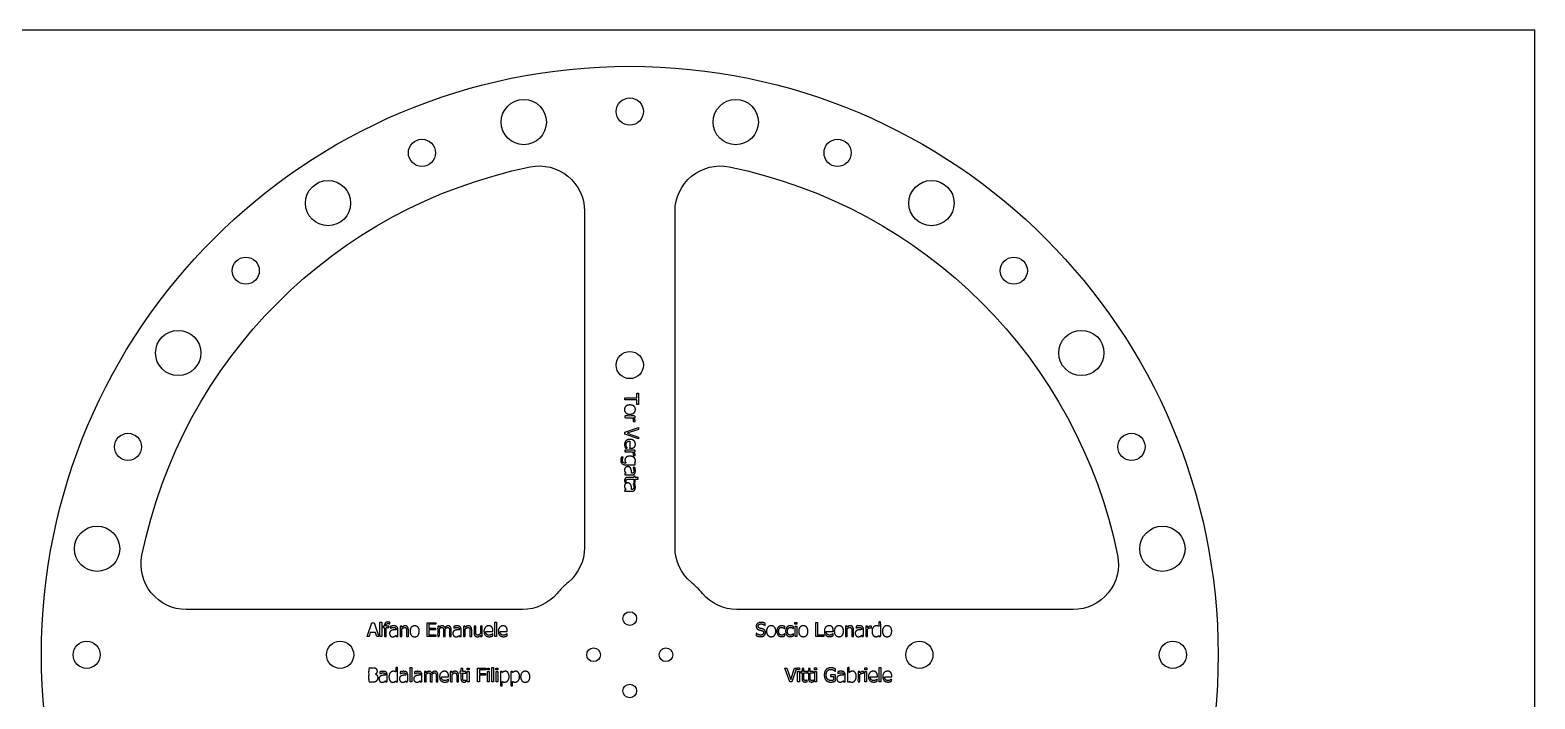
# Model space of a CAD drawing. Header units: millimetres. Extents: x 0 to 600, y 0 to 400.
# Drawn here: x 267.5 to 600, y 252.2 to 400 of the extents above; entities that cross this region are included whole.
import ezdxf

# ---------------------------------------------------------------- set-up
doc = ezdxf.new("R2010")
doc.units = ezdxf.units.MM
for name, color, linetype in [('1', 1, 'Continuous'), ('2', 3, 'Continuous'), ('3', 5, 'Continuous')]:
    doc.layers.add(name, color=color, linetype=linetype)

msp = doc.modelspace()

# ---------------------------------------------------------------- linework, layer by layer
msp.add_lwpolyline([(0, 0), (600, 0), (600, 400), (0, 400)], close=True)
for centre, radius in [((376.59, 379.69), 5), ((400, 382), 3), ((423.41, 379.69), 5), ((354.08, 372.87), 3), ((445.92, 372.87), 3), ((333.33, 361.78), 5), ((466.67, 361.78), 5), ((315.15, 346.85), 3), ((484.85, 346.85), 3), ((300.22, 328.67), 5), ((499.78, 328.67), 5), ((400, 326), 3), ((289.13, 307.92), 3), ((510.86, 307.92), 3), ((282.3, 285.41), 5), ((517.69, 285.41), 5), ((400, 270), 1.5), ((280, 262), 3), ((336, 262), 3), ((392, 262), 1.5), ((408, 262), 1.5), ((464, 262), 3), ((520, 262), 3), ((400, 254), 1.5)]:
    msp.add_circle(centre, radius)
at = {"layer": '1'}
for points in [[(398.9, 318.33), (398.9, 318.73), (401.59, 318.73), (401.59, 319.76), (401.95, 319.76), (401.95, 317.31), (401.59, 317.31), (401.59, 318.33)], [(401.95, 310.1), (401.95, 309.69), (398.9, 310.74), (398.9, 311.18), (401.95, 312.23), (401.95, 311.79), (399.42, 310.95)], [(342.39, 266.04), (341.98, 266.04), (343.01, 269.09), (343.51, 269.09), (344.53, 266.04), (344.11, 266.04), (343.83, 266.89), (342.67, 266.89)], [(345.19, 269.22), (345.19, 266.04), (344.8, 266.04), (344.8, 269.22)], [(357.14, 266.04), (355.24, 266.04), (355.24, 269.09), (357.14, 269.09), (357.14, 268.73), (355.64, 268.73), (355.64, 267.89), (357.04, 267.89), (357.04, 267.53), (355.64, 267.53), (355.64, 266.4), (357.14, 266.4)], [(370.55, 269.22), (370.55, 266.04), (370.16, 266.04), (370.16, 269.22)], [(436.95, 269.13), (436.95, 268.73), (436.51, 268.73), (436.51, 269.13)], [(436.92, 268.34), (436.92, 266.06), (436.54, 266.06), (436.54, 268.34)], [(442.87, 266.42), (442.87, 266.06), (441.1, 266.06), (441.1, 269.11), (441.51, 269.11), (441.51, 266.42)], [(351.86, 259.18), (351.86, 256), (351.47, 256), (351.47, 259.18)], [(364.51, 259.07), (364.51, 258.67), (364.07, 258.67), (364.07, 259.07)], [(364.48, 258.29), (364.48, 256), (364.1, 256), (364.1, 258.29)], [(368.21, 259.05), (368.21, 258.69), (366.79, 258.69), (366.79, 257.83), (368.15, 257.83), (368.15, 257.47), (366.79, 257.47), (366.79, 256), (366.39, 256), (366.39, 259.05)], [(368.96, 259.07), (368.96, 258.67), (368.53, 258.67), (368.53, 259.07)], [(368.94, 258.29), (368.94, 256), (368.55, 256), (368.55, 258.29)], [(369.9, 259.18), (369.9, 256), (369.51, 256), (369.51, 259.18)], [(370.88, 259.07), (370.88, 258.67), (370.44, 258.67), (370.44, 259.07)], [(370.85, 258.29), (370.85, 256), (370.47, 256), (370.47, 258.29)], [(436.42, 259.07), (436.83, 259.07), (435.78, 256.02), (435.34, 256.02), (434.29, 259.07), (434.73, 259.07), (435.57, 256.54)], [(437.51, 259.09), (437.51, 258.69), (437.07, 258.69), (437.07, 259.09)], [(437.48, 258.31), (437.48, 256.02), (437.1, 256.02), (437.1, 258.31)], [(441.27, 259.09), (441.27, 258.69), (440.84, 258.69), (440.84, 259.09)], [(441.25, 258.31), (441.25, 256.02), (440.86, 256.02), (440.86, 258.31)], [(452.37, 259.09), (452.37, 258.69), (451.93, 258.69), (451.93, 259.09)], [(452.34, 258.31), (452.34, 256.02), (451.96, 256.02), (451.96, 258.31)], [(455.51, 259.2), (455.51, 256.02), (455.12, 256.02), (455.12, 259.2)]]:
    msp.add_lwpolyline(points, close=True, dxfattribs=at)
for points, knots in [([(400.04, 315.15), (399.46, 315.15), (398.83, 315.7), (398.83, 316.17), (398.83, 316.64), (399.48, 317.19), (400.04, 317.19), (400.62, 317.19), (401.25, 316.63), (401.25, 316.17), (401.25, 315.7), (400.62, 315.15), (400.04, 315.15)], [0, 0, 0, 1, 2, 2, 3, 4, 4, 5, 6, 6, 7, 8, 8, 8]), ([(400.85, 314.37), (401.03, 314.16), (401.19, 313.84), (401.19, 313.7), (401.19, 313.64), (401.18, 313.58), (401.17, 313.54), (400.97, 313.54), (400.77, 313.54), (400.77, 313.55), (400.77, 313.56), (400.79, 313.6), (400.79, 313.7), (400.79, 313.77), (400.79, 313.92), (400.66, 314.23), (400.52, 314.37), (399.71, 314.37), (398.9, 314.37), (398.9, 314.56), (398.9, 314.75), (400.04, 314.75), (401.19, 314.75), (401.19, 314.56), (401.19, 314.37), (401.02, 314.37), (400.85, 314.37)], [0, 0, 0, 1, 2, 2, 3, 4, 4, 5, 5, 6, 6, 7, 8, 8, 9, 10, 10, 11, 11, 12, 12, 13, 13, 14, 14, 15, 15, 15]), ([(400, 309.2), (399.61, 309.2), (399.18, 308.8), (399.18, 308.44), (399.18, 308.32), (399.24, 308.07), (399.28, 307.97), (399.33, 307.87), (399.42, 307.73), (399.46, 307.68), (399.46, 307.67), (399.46, 307.66), (399.25, 307.66), (399.04, 307.66), (399.01, 307.72), (398.93, 307.93), (398.91, 308), (398.88, 308.12), (398.85, 308.3), (398.85, 308.44), (398.85, 308.99), (399.46, 309.59), (400.03, 309.59), (400.59, 309.59), (401.25, 309), (401.25, 308.53), (401.25, 308.32), (401.13, 307.99), (401, 307.87), (400.87, 307.75), (400.49, 307.61), (400.21, 307.61), (400.11, 307.61), (400, 307.61), (400, 308.41), (400, 309.2)], [0, 0, 0, 1, 2, 2, 3, 4, 4, 5, 6, 6, 7, 7, 8, 8, 9, 10, 10, 11, 12, 12, 13, 14, 14, 15, 16, 16, 17, 18, 18, 19, 20, 20, 21, 21, 22, 22, 22]), ([(401.17, 306.01), (400.97, 306.01), (400.77, 306.01), (400.77, 306.02), (400.77, 306.03), (400.79, 306.08), (400.79, 306.17), (400.79, 306.24), (400.79, 306.39), (400.66, 306.7), (400.52, 306.84), (399.71, 306.84), (398.9, 306.84), (398.9, 307.03), (398.9, 307.22), (400.04, 307.22), (401.19, 307.22), (401.19, 307.03), (401.19, 306.84), (401.02, 306.84), (400.85, 306.84), (401.03, 306.63), (401.19, 306.32), (401.19, 306.17), (401.19, 306.11), (401.18, 306.05), (401.17, 306.01)], [0, 0, 0, 1, 1, 2, 2, 3, 4, 4, 5, 6, 6, 7, 7, 8, 8, 9, 9, 10, 10, 11, 11, 12, 13, 13, 14, 15, 15, 15]), ([(399.16, 303.95), (398.58, 303.95), (398.03, 304.46), (398.03, 304.98), (398.03, 305.15), (398.09, 305.5), (398.13, 305.65), (398.33, 305.65), (398.53, 305.65), (398.53, 305.64), (398.53, 305.63), (398.52, 305.59), (398.46, 305.44), (398.44, 305.34), (398.41, 305.24), (398.38, 305.06), (398.38, 304.95), (398.38, 304.77), (398.47, 304.53), (398.56, 304.46), (398.64, 304.39), (398.86, 304.34), (399, 304.34), (399.1, 304.34), (399.2, 304.34), (399.07, 304.49), (398.94, 304.79), (398.94, 305.02), (398.94, 305.41), (399.52, 305.87), (400.07, 305.87), (400.35, 305.87), (400.79, 305.71), (400.94, 305.58), (401.09, 305.45), (401.25, 305.1), (401.25, 304.91), (401.25, 304.73), (401.17, 304.47), (401.09, 304.34), (401.14, 304.33), (401.19, 304.32), (401.19, 304.14), (401.19, 303.95), (400.17, 303.95), (399.16, 303.95)], [0, 0, 0, 1, 2, 2, 3, 4, 4, 5, 5, 6, 6, 7, 8, 8, 9, 10, 10, 11, 12, 12, 13, 14, 14, 15, 15, 16, 17, 17, 18, 19, 19, 20, 21, 21, 22, 23, 23, 24, 25, 25, 26, 26, 27, 27, 28, 28, 28]), ([(400.48, 302.12), (400.61, 302.12), (400.78, 302.2), (400.82, 302.28), (400.87, 302.35), (400.9, 302.56), (400.9, 302.68), (400.9, 302.81), (400.82, 303.17), (400.74, 303.35), (400.74, 303.36), (400.74, 303.37), (400.94, 303.37), (401.14, 303.37), (401.17, 303.27), (401.24, 302.87), (401.24, 302.67), (401.24, 302.44), (401.17, 302.11), (401.07, 301.99), (400.98, 301.86), (400.68, 301.74), (400.46, 301.74), (399.68, 301.74), (398.9, 301.74), (398.9, 301.93), (398.9, 302.12), (399.02, 302.12), (399.14, 302.12), (399.11, 302.17), (398.98, 302.33), (398.95, 302.4), (398.89, 302.5), (398.83, 302.69), (398.83, 302.86), (398.83, 303.01), (398.94, 303.26), (399.04, 303.36), (399.13, 303.45), (399.41, 303.56), (399.56, 303.56), (399.8, 303.56), (400.13, 303.36), (400.23, 303.14), (400.32, 302.95), (400.39, 302.43), (400.4, 302.12), (400.44, 302.12), (400.48, 302.12)], [0, 0, 0, 1, 2, 2, 3, 4, 4, 5, 6, 6, 7, 7, 8, 8, 9, 10, 10, 11, 12, 12, 13, 14, 14, 15, 15, 16, 16, 17, 17, 18, 19, 19, 20, 21, 21, 22, 23, 23, 24, 25, 25, 26, 27, 27, 28, 29, 29, 30, 30, 30]), ([(401.24, 299.07), (401.24, 298.83), (401.17, 298.51), (401.07, 298.38), (400.98, 298.26), (400.68, 298.13), (400.46, 298.13), (399.68, 298.13), (398.9, 298.13), (398.9, 298.32), (398.9, 298.52), (399.02, 298.52), (399.14, 298.52), (399.11, 298.56), (398.98, 298.72), (398.95, 298.8), (398.89, 298.9), (398.83, 299.09), (398.83, 299.26), (398.83, 299.4), (398.94, 299.66), (399.04, 299.75), (399.13, 299.84), (399.41, 299.96), (399.56, 299.96), (399.8, 299.96), (400.13, 299.75), (400.23, 299.54), (400.32, 299.34), (400.39, 298.82), (400.4, 298.52), (400.44, 298.52), (400.48, 298.52), (400.61, 298.52), (400.78, 298.6), (400.82, 298.67), (400.87, 298.75), (400.9, 298.96), (400.9, 299.07), (400.9, 299.21), (400.82, 299.57), (400.74, 299.75), (400.74, 299.76), (400.74, 299.77), (400.94, 299.77), (401.14, 299.77), (401.17, 299.66), (401.24, 299.27), (401.24, 299.07)], [0, 0, 0, 1, 2, 2, 3, 4, 4, 5, 5, 6, 6, 7, 7, 8, 9, 9, 10, 11, 11, 12, 13, 13, 14, 15, 15, 16, 17, 17, 18, 19, 19, 20, 20, 21, 22, 22, 23, 24, 24, 25, 26, 26, 27, 27, 28, 28, 29, 30, 30, 30]), ([(398.85, 300.5), (398.85, 300.82), (399.21, 301.17), (399.6, 301.17), (400.23, 301.17), (400.87, 301.17), (400.87, 301.3), (400.87, 301.43), (401.03, 301.43), (401.19, 301.43), (401.19, 301.3), (401.19, 301.17), (401.51, 301.17), (401.84, 301.17), (401.84, 300.98), (401.84, 300.78), (401.51, 300.78), (401.19, 300.78), (401.19, 300.43), (401.19, 300.08), (401.03, 300.08), (400.87, 300.08), (400.87, 300.43), (400.87, 300.78), (400.32, 300.78), (399.78, 300.78), (399.61, 300.78), (399.42, 300.77), (399.33, 300.73), (399.26, 300.7), (399.19, 300.54), (399.19, 300.41), (399.19, 300.31), (399.25, 300.14), (399.26, 300.1), (399.26, 300.09), (399.26, 300.08), (399.09, 300.08), (398.92, 300.08), (398.89, 300.18), (398.85, 300.41), (398.85, 300.5)], [0, 0, 0, 1, 2, 2, 3, 3, 4, 4, 5, 5, 6, 6, 7, 7, 8, 8, 9, 9, 10, 10, 11, 11, 12, 12, 13, 13, 14, 15, 15, 16, 17, 17, 18, 19, 19, 20, 20, 21, 21, 22, 23, 23, 23]), ([(346.95, 269.2), (346.95, 269.03), (346.95, 268.85), (346.94, 268.85), (346.93, 268.85), (346.88, 268.87), (346.69, 268.91), (346.61, 268.91), (346.37, 268.91), (346.16, 268.69), (346.16, 268.4), (346.16, 268.36), (346.16, 268.33), (346.48, 268.33), (346.8, 268.33), (346.8, 268.17), (346.8, 268.01), (346.49, 268.01), (346.18, 268.01), (346.18, 267.02), (346.18, 266.04), (345.98, 266.04), (345.79, 266.04), (345.79, 267.02), (345.79, 268.01), (345.66, 268.01), (345.53, 268.01), (345.53, 268.17), (345.53, 268.33), (345.66, 268.33), (345.79, 268.33), (345.79, 268.36), (345.79, 268.4), (345.79, 268.81), (346.19, 269.24), (346.56, 269.24), (346.67, 269.24), (346.87, 269.22), (346.95, 269.2)], [0, 0, 0, 1, 1, 2, 2, 3, 4, 4, 5, 6, 6, 7, 7, 8, 8, 9, 9, 10, 10, 11, 11, 12, 12, 13, 13, 14, 14, 15, 15, 16, 16, 17, 17, 18, 19, 19, 20, 21, 21, 21]), ([(347.62, 265.97), (347.48, 265.97), (347.22, 266.08), (347.12, 266.18), (347.03, 266.27), (346.92, 266.55), (346.92, 266.7), (346.92, 266.94), (347.12, 267.27), (347.34, 267.37), (347.53, 267.46), (348.06, 267.52), (348.36, 267.54), (348.36, 267.58), (348.36, 267.62), (348.36, 267.75), (348.28, 267.92), (348.2, 267.96), (348.13, 268.01), (347.92, 268.04), (347.8, 268.04), (347.67, 268.04), (347.31, 267.96), (347.13, 267.88), (347.12, 267.88), (347.11, 267.88), (347.11, 268.08), (347.11, 268.28), (347.21, 268.31), (347.61, 268.38), (347.81, 268.38), (348.04, 268.38), (348.37, 268.31), (348.5, 268.21), (348.62, 268.12), (348.74, 267.82), (348.74, 267.6), (348.74, 266.82), (348.74, 266.04), (348.55, 266.04), (348.36, 266.04), (348.36, 266.16), (348.36, 266.28), (348.31, 266.25), (348.15, 266.12), (348.08, 266.08), (347.98, 266.03), (347.79, 265.97), (347.62, 265.97)], [0, 0, 0, 1, 2, 2, 3, 4, 4, 5, 6, 6, 7, 8, 8, 9, 9, 10, 11, 11, 12, 13, 13, 14, 15, 15, 16, 16, 17, 17, 18, 19, 19, 20, 21, 21, 22, 23, 23, 24, 24, 25, 25, 26, 26, 27, 28, 28, 29, 30, 30, 30]), ([(351.08, 267.52), (351.08, 266.78), (351.08, 266.04), (350.89, 266.04), (350.7, 266.04), (350.7, 266.69), (350.7, 267.34), (350.7, 267.5), (350.67, 267.77), (350.62, 267.85), (350.58, 267.94), (350.41, 268.02), (350.26, 268.02), (350.12, 268.02), (349.82, 267.87), (349.67, 267.75), (349.67, 266.89), (349.67, 266.04), (349.48, 266.04), (349.29, 266.04), (349.29, 267.18), (349.29, 268.33), (349.48, 268.33), (349.67, 268.33), (349.67, 268.2), (349.67, 268.07), (349.84, 268.23), (350.18, 268.39), (350.37, 268.39), (350.7, 268.39), (351.08, 267.94), (351.08, 267.52)], [0, 0, 0, 1, 1, 2, 2, 3, 3, 4, 5, 5, 6, 7, 7, 8, 9, 9, 10, 10, 11, 11, 12, 12, 13, 13, 14, 14, 15, 16, 16, 17, 18, 18, 18]), ([(353.5, 267.18), (353.5, 266.6), (352.95, 265.97), (352.48, 265.97), (352.01, 265.97), (351.46, 266.62), (351.46, 267.18), (351.46, 267.75), (352.02, 268.39), (352.48, 268.39), (352.95, 268.39), (353.5, 267.76), (353.5, 267.18)], [0, 0, 0, 1, 2, 2, 3, 4, 4, 5, 6, 6, 7, 8, 8, 8]), ([(360.34, 268.19), (360.44, 268.09), (360.54, 267.78), (360.54, 267.54), (360.54, 266.79), (360.54, 266.04), (360.34, 266.04), (360.15, 266.04), (360.15, 266.7), (360.15, 267.36), (360.15, 267.52), (360.13, 267.79), (360.09, 267.86), (360.05, 267.94), (359.9, 268.02), (359.77, 268.02), (359.65, 268.02), (359.38, 267.88), (359.23, 267.74), (359.23, 267.71), (359.24, 267.61), (359.24, 267.54), (359.24, 266.79), (359.24, 266.04), (359.05, 266.04), (358.85, 266.04), (358.85, 266.7), (358.85, 267.36), (358.85, 267.52), (358.83, 267.79), (358.79, 267.86), (358.75, 267.94), (358.6, 268.02), (358.47, 268.02), (358.35, 268.02), (358.07, 267.87), (357.94, 267.75), (357.94, 266.89), (357.94, 266.04), (357.75, 266.04), (357.56, 266.04), (357.56, 267.18), (357.56, 268.33), (357.75, 268.33), (357.94, 268.33), (357.94, 268.2), (357.94, 268.07), (358.09, 268.22), (358.39, 268.39), (358.57, 268.39), (358.77, 268.39), (359.08, 268.2), (359.17, 267.99), (359.34, 268.19), (359.67, 268.39), (359.86, 268.39), (360.01, 268.39), (360.26, 268.3), (360.34, 268.19)], [0, 0, 0, 1, 2, 2, 3, 3, 4, 4, 5, 5, 6, 7, 7, 8, 9, 9, 10, 11, 11, 12, 13, 13, 14, 14, 15, 15, 16, 16, 17, 18, 18, 19, 20, 20, 21, 22, 22, 23, 23, 24, 24, 25, 25, 26, 26, 27, 27, 28, 29, 29, 30, 31, 31, 32, 33, 33, 34, 35, 35, 35]), ([(361.61, 265.97), (361.47, 265.97), (361.21, 266.08), (361.12, 266.18), (361.03, 266.27), (360.91, 266.55), (360.91, 266.7), (360.91, 266.94), (361.11, 267.27), (361.33, 267.37), (361.52, 267.46), (362.05, 267.52), (362.35, 267.54), (362.35, 267.58), (362.35, 267.62), (362.35, 267.75), (362.27, 267.92), (362.2, 267.96), (362.12, 268.01), (361.91, 268.04), (361.8, 268.04), (361.66, 268.04), (361.3, 267.96), (361.12, 267.88), (361.11, 267.88), (361.1, 267.88), (361.1, 268.08), (361.1, 268.28), (361.21, 268.31), (361.6, 268.38), (361.8, 268.38), (362.04, 268.38), (362.36, 268.31), (362.49, 268.21), (362.61, 268.12), (362.74, 267.82), (362.74, 267.6), (362.74, 266.82), (362.74, 266.04), (362.54, 266.04), (362.35, 266.04), (362.35, 266.16), (362.35, 266.28), (362.31, 266.25), (362.15, 266.12), (362.07, 266.08), (361.97, 266.03), (361.78, 265.97), (361.61, 265.97)], [0, 0, 0, 1, 2, 2, 3, 4, 4, 5, 6, 6, 7, 8, 8, 9, 9, 10, 11, 11, 12, 13, 13, 14, 15, 15, 16, 16, 17, 17, 18, 19, 19, 20, 21, 21, 22, 23, 23, 24, 24, 25, 25, 26, 26, 27, 28, 28, 29, 30, 30, 30]), ([(365.07, 267.52), (365.07, 266.78), (365.07, 266.04), (364.88, 266.04), (364.69, 266.04), (364.69, 266.69), (364.69, 267.34), (364.69, 267.5), (364.66, 267.77), (364.61, 267.85), (364.57, 267.94), (364.4, 268.02), (364.26, 268.02), (364.11, 268.02), (363.81, 267.87), (363.66, 267.75), (363.66, 266.89), (363.66, 266.04), (363.47, 266.04), (363.28, 266.04), (363.28, 267.18), (363.28, 268.33), (363.47, 268.33), (363.66, 268.33), (363.66, 268.2), (363.66, 268.07), (363.84, 268.23), (364.17, 268.39), (364.36, 268.39), (364.69, 268.39), (365.07, 267.94), (365.07, 267.52)], [0, 0, 0, 1, 1, 2, 2, 3, 3, 4, 5, 5, 6, 7, 7, 8, 9, 9, 10, 10, 11, 11, 12, 12, 13, 13, 14, 14, 15, 16, 16, 17, 18, 18, 18]), ([(366.31, 265.97), (366.17, 265.97), (365.9, 266.07), (365.81, 266.18), (365.71, 266.28), (365.6, 266.61), (365.6, 266.84), (365.6, 267.58), (365.6, 268.33), (365.79, 268.33), (365.98, 268.33), (365.98, 267.67), (365.98, 267.02), (365.98, 266.84), (366.01, 266.6), (366.06, 266.51), (366.1, 266.42), (366.26, 266.34), (366.42, 266.34), (366.56, 266.34), (366.87, 266.5), (367.01, 266.62), (367.01, 267.47), (367.01, 268.33), (367.2, 268.33), (367.39, 268.33), (367.39, 267.18), (367.39, 266.04), (367.2, 266.04), (367.01, 266.04), (367.01, 266.16), (367.01, 266.29), (366.83, 266.13), (366.51, 265.97), (366.31, 265.97)], [0, 0, 0, 1, 2, 2, 3, 4, 4, 5, 5, 6, 6, 7, 7, 8, 9, 9, 10, 11, 11, 12, 13, 13, 14, 14, 15, 15, 16, 16, 17, 17, 18, 18, 19, 20, 20, 20]), ([(368.94, 265.99), (368.4, 265.99), (367.79, 266.6), (367.79, 267.17), (367.79, 267.73), (368.38, 268.39), (368.85, 268.39), (369.06, 268.39), (369.39, 268.27), (369.51, 268.14), (369.64, 268), (369.77, 267.63), (369.77, 267.35), (369.77, 267.25), (369.77, 267.14), (368.98, 267.14), (368.18, 267.14), (368.18, 266.74), (368.58, 266.32), (368.94, 266.32), (369.07, 266.32), (369.31, 266.38), (369.41, 266.42), (369.51, 266.47), (369.66, 266.56), (369.7, 266.6), (369.71, 266.6), (369.73, 266.6), (369.73, 266.39), (369.73, 266.18), (369.66, 266.15), (369.46, 266.07), (369.38, 266.05), (369.27, 266.02), (369.08, 265.99), (368.94, 265.99)], [0, 0, 0, 1, 2, 2, 3, 4, 4, 5, 6, 6, 7, 8, 8, 9, 9, 10, 10, 11, 12, 12, 13, 14, 14, 15, 16, 16, 17, 17, 18, 18, 19, 20, 20, 21, 22, 22, 22]), ([(372.54, 266.05), (372.43, 266.02), (372.25, 265.99), (372.11, 265.99), (371.56, 265.99), (370.96, 266.6), (370.96, 267.17), (370.96, 267.73), (371.54, 268.39), (372.01, 268.39), (372.23, 268.39), (372.56, 268.27), (372.68, 268.14), (372.8, 268), (372.93, 267.63), (372.93, 267.35), (372.93, 267.25), (372.93, 267.14), (372.14, 267.14), (371.35, 267.14), (371.35, 266.74), (371.75, 266.32), (372.1, 266.32), (372.23, 266.32), (372.47, 266.38), (372.57, 266.42), (372.68, 266.47), (372.82, 266.56), (372.87, 266.6), (372.88, 266.6), (372.89, 266.6), (372.89, 266.39), (372.89, 266.18), (372.82, 266.15), (372.62, 266.07), (372.54, 266.05)], [0, 0, 0, 1, 2, 2, 3, 4, 4, 5, 6, 6, 7, 8, 8, 9, 10, 10, 11, 11, 12, 12, 13, 14, 14, 15, 16, 16, 17, 18, 18, 19, 19, 20, 20, 21, 22, 22, 22]), ([(428.66, 267.47), (428.5, 267.51), (428.25, 267.64), (428.15, 267.74), (428.06, 267.84), (427.95, 268.11), (427.95, 268.29), (427.95, 268.66), (428.53, 269.16), (428.98, 269.16), (429.24, 269.16), (429.69, 269.06), (429.89, 268.96), (429.89, 268.72), (429.89, 268.48), (429.87, 268.48), (429.86, 268.48), (429.71, 268.61), (429.26, 268.81), (429.01, 268.81), (428.72, 268.81), (428.38, 268.55), (428.38, 268.33), (428.38, 268.14), (428.58, 267.91), (428.77, 267.86), (428.9, 267.82), (429.28, 267.73), (429.4, 267.7), (429.71, 267.6), (430, 267.21), (430, 266.93), (430, 266.75), (429.86, 266.4), (429.73, 266.28), (429.58, 266.15), (429.21, 266), (428.93, 266), (428.6, 266), (428.14, 266.14), (427.93, 266.24), (427.93, 266.49), (427.93, 266.75), (427.95, 266.75), (427.96, 266.75), (428.16, 266.56), (428.67, 266.35), (428.9, 266.35), (429.24, 266.35), (429.58, 266.63), (429.58, 266.86), (429.58, 267.05), (429.4, 267.27), (429.21, 267.33), (429.07, 267.37), (428.83, 267.42), (428.66, 267.47)], [0, 0, 0, 1, 2, 2, 3, 4, 4, 5, 6, 6, 7, 8, 8, 9, 9, 10, 10, 11, 12, 12, 13, 14, 14, 15, 16, 16, 17, 18, 18, 19, 20, 20, 21, 22, 22, 23, 24, 24, 25, 26, 26, 27, 27, 28, 28, 29, 30, 30, 31, 32, 32, 33, 34, 34, 35, 36, 36, 36]), ([(432.27, 267.2), (432.27, 266.62), (431.71, 265.99), (431.25, 265.99), (430.77, 265.99), (430.22, 266.64), (430.22, 267.2), (430.22, 267.77), (430.79, 268.41), (431.25, 268.41), (431.71, 268.41), (432.27, 267.78), (432.27, 267.2)], [0, 0, 0, 1, 2, 2, 3, 4, 4, 5, 6, 6, 7, 8, 8, 8]), ([(432.8, 266.3), (432.66, 266.45), (432.5, 266.9), (432.5, 267.2), (432.5, 267.5), (432.66, 267.94), (432.8, 268.09), (432.94, 268.24), (433.34, 268.4), (433.57, 268.4), (433.76, 268.4), (434.11, 268.29), (434.25, 268.22), (434.25, 268.01), (434.25, 267.79), (434.23, 267.79), (434.22, 267.79), (434.18, 267.82), (434.05, 267.91), (433.96, 267.96), (433.88, 268), (433.66, 268.06), (433.56, 268.06), (433.26, 268.06), (432.9, 267.61), (432.9, 267.2), (432.9, 266.79), (433.25, 266.34), (433.56, 266.34), (433.75, 266.34), (434.09, 266.5), (434.22, 266.62), (434.23, 266.62), (434.25, 266.62), (434.25, 266.4), (434.25, 266.19), (434.19, 266.16), (434.02, 266.08), (433.95, 266.07), (433.85, 266.04), (433.69, 266.01), (433.57, 266.01), (433.33, 266.01), (432.94, 266.15), (432.8, 266.3)], [0, 0, 0, 1, 2, 2, 3, 4, 4, 5, 6, 6, 7, 8, 8, 9, 9, 10, 10, 11, 12, 12, 13, 14, 14, 15, 16, 16, 17, 18, 18, 19, 20, 20, 21, 21, 22, 22, 23, 24, 24, 25, 26, 26, 27, 28, 28, 28]), ([(434.73, 266.3), (434.59, 266.45), (434.44, 266.9), (434.44, 267.2), (434.44, 267.5), (434.6, 267.94), (434.73, 268.09), (434.87, 268.24), (435.27, 268.4), (435.5, 268.4), (435.69, 268.4), (436.04, 268.29), (436.18, 268.22), (436.18, 268.01), (436.18, 267.79), (436.17, 267.79), (436.16, 267.79), (436.11, 267.82), (435.99, 267.91), (435.89, 267.96), (435.81, 268), (435.6, 268.06), (435.5, 268.06), (435.2, 268.06), (434.84, 267.61), (434.84, 267.2), (434.84, 266.79), (435.19, 266.34), (435.5, 266.34), (435.69, 266.34), (436.03, 266.5), (436.16, 266.62), (436.17, 266.62), (436.18, 266.62), (436.18, 266.4), (436.18, 266.19), (436.12, 266.16), (435.95, 266.08), (435.88, 266.07), (435.78, 266.04), (435.63, 266.01), (435.5, 266.01), (435.27, 266.01), (434.87, 266.15), (434.73, 266.3)], [0, 0, 0, 1, 2, 2, 3, 4, 4, 5, 6, 6, 7, 8, 8, 9, 9, 10, 10, 11, 12, 12, 13, 14, 14, 15, 16, 16, 17, 18, 18, 19, 20, 20, 21, 21, 22, 22, 23, 24, 24, 25, 26, 26, 27, 28, 28, 28]), ([(439.37, 267.2), (439.37, 266.62), (438.81, 265.99), (438.35, 265.99), (437.87, 265.99), (437.33, 266.64), (437.33, 267.2), (437.33, 267.77), (437.89, 268.41), (438.35, 268.41), (438.81, 268.41), (439.37, 267.78), (439.37, 267.2)], [0, 0, 0, 1, 2, 2, 3, 4, 4, 5, 6, 6, 7, 8, 8, 8]), ([(444.15, 266.01), (443.6, 266.01), (443, 266.62), (443, 267.19), (443, 267.75), (443.58, 268.41), (444.06, 268.41), (444.27, 268.41), (444.6, 268.29), (444.72, 268.15), (444.84, 268.02), (444.97, 267.65), (444.97, 267.37), (444.97, 267.27), (444.97, 267.16), (444.18, 267.16), (443.39, 267.16), (443.39, 266.76), (443.79, 266.34), (444.14, 266.34), (444.27, 266.34), (444.52, 266.4), (444.61, 266.44), (444.72, 266.49), (444.86, 266.58), (444.91, 266.62), (444.92, 266.62), (444.93, 266.62), (444.93, 266.41), (444.93, 266.2), (444.86, 266.17), (444.66, 266.09), (444.58, 266.07), (444.47, 266.04), (444.29, 266.01), (444.15, 266.01)], [0, 0, 0, 1, 2, 2, 3, 4, 4, 5, 6, 6, 7, 8, 8, 9, 9, 10, 10, 11, 12, 12, 13, 14, 14, 15, 16, 16, 17, 17, 18, 18, 19, 20, 20, 21, 22, 22, 22]), ([(447.24, 267.2), (447.24, 266.62), (446.69, 265.99), (446.22, 265.99), (445.75, 265.99), (445.2, 266.64), (445.2, 267.2), (445.2, 267.77), (445.76, 268.41), (446.22, 268.41), (446.69, 268.41), (447.24, 267.78), (447.24, 267.2)], [0, 0, 0, 1, 2, 2, 3, 4, 4, 5, 6, 6, 7, 8, 8, 8]), ([(449.43, 267.54), (449.43, 266.8), (449.43, 266.06), (449.24, 266.06), (449.05, 266.06), (449.05, 266.71), (449.05, 267.36), (449.05, 267.52), (449.02, 267.79), (448.97, 267.87), (448.93, 267.96), (448.76, 268.04), (448.62, 268.04), (448.47, 268.04), (448.17, 267.89), (448.02, 267.77), (448.02, 266.91), (448.02, 266.06), (447.83, 266.06), (447.64, 266.06), (447.64, 267.2), (447.64, 268.34), (447.83, 268.34), (448.02, 268.34), (448.02, 268.22), (448.02, 268.09), (448.2, 268.25), (448.53, 268.41), (448.72, 268.41), (449.05, 268.41), (449.43, 267.96), (449.43, 267.54)], [0, 0, 0, 1, 1, 2, 2, 3, 3, 4, 5, 5, 6, 7, 7, 8, 9, 9, 10, 10, 11, 11, 12, 12, 13, 13, 14, 14, 15, 16, 16, 17, 18, 18, 18]), ([(451.25, 267.64), (451.25, 267.77), (451.17, 267.93), (451.09, 267.98), (451.02, 268.03), (450.81, 268.06), (450.69, 268.06), (450.56, 268.06), (450.2, 267.98), (450.02, 267.9), (450.01, 267.9), (450, 267.9), (450, 268.1), (450, 268.3), (450.1, 268.33), (450.5, 268.4), (450.7, 268.4), (450.93, 268.4), (451.26, 268.33), (451.38, 268.23), (451.51, 268.14), (451.63, 267.84), (451.63, 267.62), (451.63, 266.84), (451.63, 266.06), (451.44, 266.06), (451.25, 266.06), (451.25, 266.18), (451.25, 266.3), (451.2, 266.27), (451.04, 266.14), (450.97, 266.1), (450.87, 266.05), (450.68, 265.99), (450.51, 265.99), (450.36, 265.99), (450.11, 266.1), (450.01, 266.2), (449.92, 266.29), (449.81, 266.57), (449.81, 266.72), (449.81, 266.96), (450.01, 267.29), (450.23, 267.39), (450.42, 267.48), (450.94, 267.54), (451.25, 267.56), (451.25, 267.6), (451.25, 267.64)], [0, 0, 0, 1, 2, 2, 3, 4, 4, 5, 6, 6, 7, 7, 8, 8, 9, 10, 10, 11, 12, 12, 13, 14, 14, 15, 15, 16, 16, 17, 17, 18, 19, 19, 20, 21, 21, 22, 23, 23, 24, 25, 25, 26, 27, 27, 28, 29, 29, 30, 30, 30]), ([(453.16, 267.95), (453, 267.95), (452.7, 267.81), (452.56, 267.68), (452.56, 266.87), (452.56, 266.06), (452.37, 266.06), (452.17, 266.06), (452.17, 267.2), (452.17, 268.34), (452.37, 268.34), (452.56, 268.34), (452.56, 268.17), (452.56, 268), (452.77, 268.19), (453.08, 268.34), (453.23, 268.34), (453.29, 268.34), (453.35, 268.34), (453.39, 268.33), (453.39, 268.13), (453.39, 267.93), (453.38, 267.93), (453.37, 267.93), (453.32, 267.94), (453.23, 267.95), (453.16, 267.95)], [0, 0, 0, 1, 2, 2, 3, 3, 4, 4, 5, 5, 6, 6, 7, 7, 8, 9, 9, 10, 11, 11, 12, 12, 13, 13, 14, 15, 15, 15]), ([(454.49, 268.41), (454.66, 268.41), (454.92, 268.33), (455.06, 268.25), (455.06, 268.75), (455.06, 269.24), (455.25, 269.24), (455.45, 269.24), (455.45, 267.65), (455.45, 266.06), (455.25, 266.06), (455.06, 266.06), (455.06, 266.17), (455.06, 266.29), (454.97, 266.22), (454.84, 266.12), (454.75, 266.08), (454.67, 266.04), (454.49, 265.99), (454.38, 265.99), (454.19, 265.99), (453.87, 266.15), (453.76, 266.3), (453.65, 266.45), (453.53, 266.9), (453.53, 267.18), (453.53, 267.49), (453.68, 267.93), (453.82, 268.09), (453.95, 268.24), (454.3, 268.41), (454.49, 268.41)], [0, 0, 0, 1, 2, 2, 3, 3, 4, 4, 5, 5, 6, 6, 7, 7, 8, 9, 9, 10, 11, 11, 12, 13, 13, 14, 15, 15, 16, 17, 17, 18, 19, 19, 19]), ([(457.88, 267.2), (457.88, 266.62), (457.33, 265.99), (456.86, 265.99), (456.39, 265.99), (455.84, 266.64), (455.84, 267.2), (455.84, 267.77), (456.4, 268.41), (456.86, 268.41), (457.33, 268.41), (457.88, 267.78), (457.88, 267.2)], [0, 0, 0, 1, 2, 2, 3, 4, 4, 5, 6, 6, 7, 8, 8, 8]), ([(343.8, 257.7), (344.08, 257.62), (344.38, 257.23), (344.38, 256.94), (344.38, 256.71), (344.2, 256.36), (344.06, 256.25), (343.89, 256.11), (343.49, 256), (343.18, 256), (342.75, 256), (342.31, 256), (342.31, 257.53), (342.31, 259.05), (342.71, 259.05), (343.12, 259.05), (343.44, 259.05), (343.77, 259.01), (343.92, 258.93), (344.08, 258.84), (344.23, 258.56), (344.23, 258.36), (344.23, 258.15), (344, 257.81), (343.8, 257.71), (343.8, 257.7), (343.8, 257.7)], [0, 0, 0, 1, 2, 2, 3, 4, 4, 5, 6, 6, 7, 7, 8, 8, 9, 9, 10, 11, 11, 12, 13, 13, 14, 15, 15, 16, 16, 16]), ([(346.02, 257.58), (346.02, 257.71), (345.94, 257.88), (345.87, 257.93), (345.79, 257.97), (345.58, 258), (345.47, 258), (345.33, 258), (344.97, 257.92), (344.79, 257.85), (344.78, 257.85), (344.77, 257.85), (344.77, 258.04), (344.77, 258.24), (344.88, 258.27), (345.27, 258.34), (345.47, 258.34), (345.71, 258.34), (346.03, 258.27), (346.16, 258.17), (346.28, 258.08), (346.41, 257.78), (346.41, 257.56), (346.41, 256.78), (346.41, 256), (346.22, 256), (346.02, 256), (346.02, 256.12), (346.02, 256.24), (345.98, 256.21), (345.82, 256.09), (345.74, 256.05), (345.64, 255.99), (345.45, 255.94), (345.28, 255.94), (345.14, 255.94), (344.88, 256.04), (344.79, 256.14), (344.7, 256.23), (344.59, 256.51), (344.59, 256.66), (344.59, 256.9), (344.79, 257.24), (345, 257.33), (345.2, 257.42), (345.72, 257.49), (346.02, 257.51), (346.02, 257.54), (346.02, 257.58)], [0, 0, 0, 1, 2, 2, 3, 4, 4, 5, 6, 6, 7, 7, 8, 8, 9, 10, 10, 11, 12, 12, 13, 14, 14, 15, 15, 16, 16, 17, 17, 18, 19, 19, 20, 21, 21, 22, 23, 23, 24, 25, 25, 26, 27, 27, 28, 29, 29, 30, 30, 30]), ([(348.32, 256.23), (348.23, 256.16), (348.1, 256.06), (348.01, 256.02), (347.93, 255.98), (347.76, 255.94), (347.64, 255.94), (347.45, 255.94), (347.14, 256.09), (347.03, 256.24), (346.91, 256.39), (346.79, 256.84), (346.79, 257.13), (346.79, 257.43), (346.95, 257.87), (347.08, 258.03), (347.21, 258.18), (347.56, 258.35), (347.76, 258.35), (347.93, 258.35), (348.18, 258.28), (348.32, 258.2), (348.32, 258.69), (348.32, 259.18), (348.52, 259.18), (348.71, 259.18), (348.71, 257.59), (348.71, 256), (348.52, 256), (348.32, 256), (348.32, 256.12), (348.32, 256.23)], [0, 0, 0, 1, 2, 2, 3, 4, 4, 5, 6, 6, 7, 8, 8, 9, 10, 10, 11, 12, 12, 13, 14, 14, 15, 15, 16, 16, 17, 17, 18, 18, 19, 19, 19]), ([(350.54, 257.58), (350.54, 257.71), (350.46, 257.88), (350.38, 257.93), (350.31, 257.97), (350.1, 258), (349.98, 258), (349.85, 258), (349.49, 257.92), (349.31, 257.85), (349.3, 257.85), (349.29, 257.85), (349.29, 258.04), (349.29, 258.24), (349.39, 258.27), (349.79, 258.34), (349.99, 258.34), (350.22, 258.34), (350.55, 258.27), (350.68, 258.17), (350.8, 258.08), (350.93, 257.78), (350.93, 257.56), (350.93, 256.78), (350.93, 256), (350.73, 256), (350.54, 256), (350.54, 256.12), (350.54, 256.24), (350.49, 256.21), (350.34, 256.09), (350.26, 256.05), (350.16, 255.99), (349.97, 255.94), (349.8, 255.94), (349.66, 255.94), (349.4, 256.04), (349.31, 256.14), (349.21, 256.23), (349.1, 256.51), (349.1, 256.66), (349.1, 256.9), (349.3, 257.24), (349.52, 257.33), (349.71, 257.42), (350.24, 257.49), (350.54, 257.51), (350.54, 257.54), (350.54, 257.58)], [0, 0, 0, 1, 2, 2, 3, 4, 4, 5, 6, 6, 7, 7, 8, 8, 9, 10, 10, 11, 12, 12, 13, 14, 14, 15, 15, 16, 16, 17, 17, 18, 19, 19, 20, 21, 21, 22, 23, 23, 24, 25, 25, 26, 27, 27, 28, 29, 29, 30, 30, 30]), ([(352.96, 255.94), (352.82, 255.94), (352.56, 256.04), (352.46, 256.14), (352.37, 256.23), (352.26, 256.51), (352.26, 256.66), (352.26, 256.9), (352.46, 257.24), (352.68, 257.33), (352.87, 257.42), (353.4, 257.49), (353.7, 257.51), (353.7, 257.54), (353.7, 257.58), (353.7, 257.71), (353.62, 257.88), (353.54, 257.93), (353.47, 257.97), (353.26, 258), (353.14, 258), (353.01, 258), (352.65, 257.92), (352.47, 257.85), (352.46, 257.85), (352.45, 257.85), (352.45, 258.04), (352.45, 258.24), (352.55, 258.27), (352.95, 258.34), (353.15, 258.34), (353.38, 258.34), (353.71, 258.27), (353.84, 258.17), (353.96, 258.08), (354.08, 257.78), (354.08, 257.56), (354.08, 256.78), (354.08, 256), (353.89, 256), (353.7, 256), (353.7, 256.12), (353.7, 256.24), (353.65, 256.21), (353.49, 256.09), (353.42, 256.05), (353.32, 255.99), (353.13, 255.94), (352.96, 255.94)], [0, 0, 0, 1, 2, 2, 3, 4, 4, 5, 6, 6, 7, 8, 8, 9, 9, 10, 11, 11, 12, 13, 13, 14, 15, 15, 16, 16, 17, 17, 18, 19, 19, 20, 21, 21, 22, 23, 23, 24, 24, 25, 25, 26, 26, 27, 28, 28, 29, 30, 30, 30]), ([(356.23, 257.96), (356.41, 258.15), (356.74, 258.35), (356.93, 258.35), (357.08, 258.35), (357.32, 258.26), (357.41, 258.16), (357.5, 258.05), (357.6, 257.74), (357.6, 257.51), (357.6, 256.75), (357.6, 256), (357.41, 256), (357.22, 256), (357.22, 256.66), (357.22, 257.32), (357.22, 257.48), (357.19, 257.75), (357.16, 257.83), (357.12, 257.91), (356.96, 257.99), (356.83, 257.99), (356.72, 257.99), (356.44, 257.84), (356.3, 257.7), (356.3, 257.67), (356.31, 257.57), (356.31, 257.51), (356.31, 256.75), (356.31, 256), (356.12, 256), (355.92, 256), (355.92, 256.66), (355.92, 257.32), (355.92, 257.48), (355.9, 257.75), (355.86, 257.83), (355.82, 257.91), (355.67, 257.99), (355.54, 257.99), (355.41, 257.99), (355.14, 257.83), (355.01, 257.71), (355.01, 256.86), (355.01, 256), (354.82, 256), (354.63, 256), (354.63, 257.14), (354.63, 258.29), (354.82, 258.29), (355.01, 258.29), (355.01, 258.16), (355.01, 258.04), (355.16, 258.19), (355.46, 258.35), (355.64, 258.35), (355.84, 258.35), (356.15, 258.17), (356.23, 257.96)], [0, 0, 0, 1, 2, 2, 3, 4, 4, 5, 6, 6, 7, 7, 8, 8, 9, 9, 10, 11, 11, 12, 13, 13, 14, 15, 15, 16, 17, 17, 18, 18, 19, 19, 20, 20, 21, 22, 22, 23, 24, 24, 25, 26, 26, 27, 27, 28, 28, 29, 29, 30, 30, 31, 31, 32, 33, 33, 34, 35, 35, 35]), ([(359.9, 256.56), (359.91, 256.56), (359.92, 256.56), (359.92, 256.35), (359.92, 256.14), (359.85, 256.11), (359.65, 256.04), (359.57, 256.01), (359.46, 255.98), (359.28, 255.95), (359.14, 255.95), (358.59, 255.95), (357.99, 256.56), (357.99, 257.13), (357.99, 257.69), (358.57, 258.35), (359.04, 258.35), (359.26, 258.35), (359.59, 258.23), (359.71, 258.1), (359.83, 257.97), (359.96, 257.59), (359.96, 257.32), (359.96, 257.21), (359.96, 257.11), (359.17, 257.11), (358.38, 257.11), (358.38, 256.71), (358.78, 256.29), (359.13, 256.29), (359.26, 256.29), (359.5, 256.34), (359.6, 256.39), (359.71, 256.44), (359.85, 256.52), (359.9, 256.56)], [0, 0, 0, 1, 1, 2, 2, 3, 4, 4, 5, 6, 6, 7, 8, 8, 9, 10, 10, 11, 12, 12, 13, 14, 14, 15, 15, 16, 16, 17, 18, 18, 19, 20, 20, 21, 22, 22, 22]), ([(361.69, 257.82), (361.64, 257.9), (361.47, 257.99), (361.33, 257.99), (361.19, 257.99), (360.88, 257.83), (360.74, 257.71), (360.74, 256.86), (360.74, 256), (360.54, 256), (360.35, 256), (360.35, 257.14), (360.35, 258.29), (360.54, 258.29), (360.74, 258.29), (360.74, 258.16), (360.74, 258.03), (360.91, 258.19), (361.24, 258.35), (361.43, 258.35), (361.77, 258.35), (362.15, 257.91), (362.15, 257.49), (362.15, 256.74), (362.15, 256), (361.95, 256), (361.76, 256), (361.76, 256.65), (361.76, 257.31), (361.76, 257.46), (361.73, 257.74), (361.69, 257.82)], [0, 0, 0, 1, 2, 2, 3, 4, 4, 5, 5, 6, 6, 7, 7, 8, 8, 9, 9, 10, 11, 11, 12, 13, 13, 14, 14, 15, 15, 16, 16, 17, 18, 18, 18]), ([(363.38, 255.96), (363.07, 255.96), (362.71, 256.31), (362.71, 256.7), (362.71, 257.34), (362.71, 257.97), (362.58, 257.97), (362.45, 257.97), (362.45, 258.13), (362.45, 258.29), (362.58, 258.29), (362.71, 258.29), (362.71, 258.62), (362.71, 258.95), (362.91, 258.95), (363.1, 258.95), (363.1, 258.62), (363.1, 258.29), (363.45, 258.29), (363.81, 258.29), (363.81, 258.13), (363.81, 257.97), (363.45, 257.97), (363.1, 257.97), (363.1, 257.43), (363.1, 256.88), (363.1, 256.71), (363.11, 256.52), (363.15, 256.44), (363.19, 256.36), (363.34, 256.29), (363.48, 256.29), (363.57, 256.29), (363.75, 256.35), (363.78, 256.37), (363.8, 256.37), (363.81, 256.37), (363.81, 256.19), (363.81, 256.02), (363.7, 255.99), (363.48, 255.96), (363.38, 255.96)], [0, 0, 0, 1, 2, 2, 3, 3, 4, 4, 5, 5, 6, 6, 7, 7, 8, 8, 9, 9, 10, 10, 11, 11, 12, 12, 13, 13, 14, 15, 15, 16, 17, 17, 18, 19, 19, 20, 20, 21, 21, 22, 23, 23, 23]), ([(372.37, 255.96), (372.2, 255.96), (371.94, 256.04), (371.8, 256.12), (371.8, 255.64), (371.8, 255.16), (371.61, 255.16), (371.42, 255.16), (371.42, 256.72), (371.42, 258.29), (371.61, 258.29), (371.8, 258.29), (371.8, 258.17), (371.8, 258.05), (371.95, 258.18), (372.3, 258.35), (372.5, 258.35), (372.9, 258.35), (373.34, 257.73), (373.34, 257.21), (373.34, 256.63), (372.79, 255.96), (372.37, 255.96)], [0, 0, 0, 1, 2, 2, 3, 3, 4, 4, 5, 5, 6, 6, 7, 7, 8, 9, 9, 10, 11, 11, 12, 13, 13, 13]), ([(374.69, 255.96), (374.52, 255.96), (374.26, 256.04), (374.12, 256.12), (374.12, 255.64), (374.12, 255.16), (373.93, 255.16), (373.74, 255.16), (373.74, 256.72), (373.74, 258.29), (373.93, 258.29), (374.12, 258.29), (374.12, 258.17), (374.12, 258.05), (374.26, 258.18), (374.62, 258.35), (374.82, 258.35), (375.21, 258.35), (375.65, 257.73), (375.65, 257.21), (375.65, 256.63), (375.11, 255.96), (374.69, 255.96)], [0, 0, 0, 1, 2, 2, 3, 3, 4, 4, 5, 5, 6, 6, 7, 7, 8, 9, 9, 10, 11, 11, 12, 13, 13, 13]), ([(376.91, 258.35), (377.38, 258.35), (377.93, 257.72), (377.93, 257.14), (377.93, 256.57), (377.38, 255.94), (376.91, 255.94), (376.44, 255.94), (375.89, 256.59), (375.89, 257.14), (375.89, 257.72), (376.45, 258.35), (376.91, 258.35)], [0, 0, 0, 1, 2, 2, 3, 4, 4, 5, 6, 6, 7, 8, 8, 8]), ([(438.74, 255.98), (438.43, 255.98), (438.07, 256.33), (438.07, 256.72), (438.07, 257.36), (438.07, 257.99), (437.94, 257.99), (437.81, 257.99), (437.81, 258.15), (437.81, 258.31), (437.94, 258.31), (438.07, 258.31), (438.07, 258.64), (438.07, 258.97), (438.27, 258.97), (438.46, 258.97), (438.46, 258.64), (438.46, 258.31), (438.81, 258.31), (439.17, 258.31), (439.17, 258.15), (439.17, 257.99), (438.81, 257.99), (438.46, 257.99), (438.46, 257.44), (438.46, 256.9), (438.46, 256.73), (438.47, 256.54), (438.51, 256.46), (438.55, 256.38), (438.7, 256.31), (438.84, 256.31), (438.93, 256.31), (439.11, 256.37), (439.15, 256.39), (439.16, 256.39), (439.17, 256.39), (439.17, 256.21), (439.17, 256.04), (439.06, 256.01), (438.84, 255.98), (438.74, 255.98)], [0, 0, 0, 1, 2, 2, 3, 3, 4, 4, 5, 5, 6, 6, 7, 7, 8, 8, 9, 9, 10, 10, 11, 11, 12, 12, 13, 13, 14, 15, 15, 16, 17, 17, 18, 19, 19, 20, 20, 21, 21, 22, 23, 23, 23]), ([(440.55, 256.39), (440.56, 256.39), (440.57, 256.39), (440.57, 256.21), (440.57, 256.04), (440.46, 256.01), (440.24, 255.98), (440.14, 255.98), (439.83, 255.98), (439.48, 256.33), (439.48, 256.72), (439.48, 257.36), (439.48, 257.99), (439.35, 257.99), (439.22, 257.99), (439.22, 258.15), (439.22, 258.31), (439.35, 258.31), (439.48, 258.31), (439.48, 258.64), (439.48, 258.97), (439.67, 258.97), (439.86, 258.97), (439.86, 258.64), (439.86, 258.31), (440.22, 258.31), (440.57, 258.31), (440.57, 258.15), (440.57, 257.99), (440.22, 257.99), (439.86, 257.99), (439.86, 257.44), (439.86, 256.9), (439.86, 256.73), (439.87, 256.54), (439.92, 256.46), (439.95, 256.38), (440.11, 256.31), (440.24, 256.31), (440.33, 256.31), (440.51, 256.37), (440.55, 256.39)], [0, 0, 0, 1, 1, 2, 2, 3, 4, 4, 5, 6, 6, 7, 7, 8, 8, 9, 9, 10, 10, 11, 11, 12, 12, 13, 13, 14, 14, 15, 15, 16, 16, 17, 17, 18, 19, 19, 20, 21, 21, 22, 23, 23, 23]), ([(445.01, 258.63), (444.89, 258.69), (444.57, 258.77), (444.38, 258.77), (443.94, 258.77), (443.4, 258.11), (443.4, 257.56), (443.4, 257.25), (443.54, 256.79), (443.68, 256.64), (443.81, 256.48), (444.18, 256.31), (444.41, 256.31), (444.58, 256.31), (444.93, 256.36), (445.04, 256.41), (445.04, 256.81), (445.04, 257.2), (444.69, 257.2), (444.34, 257.2), (444.34, 257.38), (444.34, 257.55), (444.89, 257.55), (445.44, 257.55), (445.44, 256.89), (445.44, 256.22), (445.37, 256.19), (445.1, 256.08), (444.99, 256.05), (444.84, 256.01), (444.6, 255.96), (444.43, 255.96), (444.11, 255.96), (443.57, 256.16), (443.38, 256.36), (443.18, 256.56), (442.98, 257.16), (442.98, 257.55), (442.98, 257.92), (443.19, 258.5), (443.38, 258.71), (443.56, 258.91), (444.11, 259.12), (444.43, 259.12), (444.59, 259.12), (444.87, 259.08), (445, 259.04), (445.1, 259.01), (445.35, 258.9), (445.43, 258.86), (445.43, 258.62), (445.43, 258.37), (445.41, 258.37), (445.39, 258.37), (445.32, 258.44), (445.16, 258.56), (445.01, 258.63)], [0, 0, 0, 1, 2, 2, 3, 4, 4, 5, 6, 6, 7, 8, 8, 9, 10, 10, 11, 11, 12, 12, 13, 13, 14, 14, 15, 15, 16, 17, 17, 18, 19, 19, 20, 21, 21, 22, 23, 23, 24, 25, 25, 26, 27, 27, 28, 29, 29, 30, 31, 31, 32, 32, 33, 33, 34, 35, 35, 35]), ([(446.45, 255.96), (446.31, 255.96), (446.06, 256.06), (445.96, 256.16), (445.87, 256.25), (445.76, 256.53), (445.76, 256.68), (445.76, 256.92), (445.96, 257.26), (446.18, 257.35), (446.37, 257.44), (446.89, 257.51), (447.2, 257.53), (447.2, 257.56), (447.2, 257.6), (447.2, 257.73), (447.11, 257.9), (447.04, 257.94), (446.97, 257.99), (446.75, 258.02), (446.64, 258.02), (446.51, 258.02), (446.15, 257.94), (445.97, 257.87), (445.95, 257.87), (445.94, 257.87), (445.94, 258.06), (445.94, 258.26), (446.05, 258.29), (446.45, 258.36), (446.64, 258.36), (446.88, 258.36), (447.2, 258.29), (447.33, 258.19), (447.46, 258.1), (447.58, 257.8), (447.58, 257.58), (447.58, 256.8), (447.58, 256.02), (447.39, 256.02), (447.2, 256.02), (447.2, 256.14), (447.2, 256.26), (447.15, 256.23), (446.99, 256.1), (446.92, 256.07), (446.81, 256.01), (446.62, 255.96), (446.45, 255.96)], [0, 0, 0, 1, 2, 2, 3, 4, 4, 5, 6, 6, 7, 8, 8, 9, 9, 10, 11, 11, 12, 13, 13, 14, 15, 15, 16, 16, 17, 17, 18, 19, 19, 20, 21, 21, 22, 23, 23, 24, 24, 25, 25, 26, 26, 27, 28, 28, 29, 30, 30, 30]), ([(450.04, 257.2), (450.04, 256.64), (449.49, 255.96), (449.08, 255.96), (448.9, 255.96), (448.64, 256.05), (448.51, 256.13), (448.49, 256.07), (448.48, 256.02), (448.3, 256.02), (448.12, 256.02), (448.12, 257.61), (448.12, 259.2), (448.31, 259.2), (448.51, 259.2), (448.51, 258.64), (448.51, 258.07), (448.65, 258.2), (448.99, 258.37), (449.21, 258.37), (449.59, 258.37), (450.04, 257.75), (450.04, 257.2)], [0, 0, 0, 1, 2, 2, 3, 4, 4, 5, 5, 6, 6, 7, 7, 8, 8, 9, 9, 10, 11, 11, 12, 13, 13, 13]), ([(451.65, 258.3), (451.65, 258.1), (451.65, 257.9), (451.64, 257.9), (451.63, 257.9), (451.59, 257.91), (451.49, 257.91), (451.42, 257.91), (451.27, 257.91), (450.96, 257.78), (450.82, 257.64), (450.82, 256.83), (450.82, 256.02), (450.63, 256.02), (450.44, 256.02), (450.44, 257.16), (450.44, 258.31), (450.63, 258.31), (450.82, 258.31), (450.82, 258.14), (450.82, 257.97), (451.03, 258.15), (451.35, 258.31), (451.5, 258.31), (451.55, 258.31), (451.61, 258.3), (451.65, 258.3)], [0, 0, 0, 1, 1, 2, 2, 3, 4, 4, 5, 6, 6, 7, 7, 8, 8, 9, 9, 10, 10, 11, 11, 12, 13, 13, 14, 15, 15, 15]), ([(452.75, 257.15), (452.75, 257.71), (453.34, 258.37), (453.81, 258.37), (454.02, 258.37), (454.35, 258.25), (454.47, 258.12), (454.59, 257.99), (454.72, 257.61), (454.72, 257.33), (454.72, 257.23), (454.72, 257.12), (453.93, 257.12), (453.14, 257.12), (453.14, 256.73), (453.54, 256.3), (453.9, 256.3), (454.02, 256.3), (454.27, 256.36), (454.37, 256.41), (454.47, 256.46), (454.61, 256.54), (454.66, 256.58), (454.67, 256.58), (454.68, 256.58), (454.68, 256.37), (454.68, 256.16), (454.62, 256.13), (454.41, 256.06), (454.33, 256.03), (454.22, 256), (454.04, 255.97), (453.9, 255.97), (453.35, 255.97), (452.75, 256.58), (452.75, 257.15)], [0, 0, 0, 1, 2, 2, 3, 4, 4, 5, 6, 6, 7, 7, 8, 8, 9, 10, 10, 11, 12, 12, 13, 14, 14, 15, 15, 16, 16, 17, 18, 18, 19, 20, 20, 21, 22, 22, 22]), ([(457.82, 256.58), (457.83, 256.58), (457.85, 256.58), (457.85, 256.37), (457.85, 256.16), (457.78, 256.13), (457.58, 256.06), (457.5, 256.03), (457.39, 256), (457.2, 255.97), (457.07, 255.97), (456.52, 255.97), (455.91, 256.58), (455.91, 257.15), (455.91, 257.71), (456.5, 258.37), (456.97, 258.37), (457.18, 258.37), (457.51, 258.25), (457.63, 258.12), (457.76, 257.99), (457.89, 257.61), (457.89, 257.33), (457.89, 257.23), (457.89, 257.12), (457.1, 257.12), (456.3, 257.12), (456.3, 256.73), (456.7, 256.3), (457.06, 256.3), (457.19, 256.3), (457.43, 256.36), (457.53, 256.41), (457.63, 256.46), (457.78, 256.54), (457.82, 256.58)], [0, 0, 0, 1, 1, 2, 2, 3, 4, 4, 5, 6, 6, 7, 8, 8, 9, 10, 10, 11, 12, 12, 13, 14, 14, 15, 15, 16, 16, 17, 18, 18, 19, 20, 20, 21, 22, 22, 22])]:
    msp.add_open_spline(points, degree=2, knots=knots, dxfattribs=at)
at = {"layer": '2'}
for points in [[(378, 369.78, -0.474498), (390, 359.98), (390, 285.69, -0.220881), (386.45, 278.04, 0.042107), (383.95, 275.55, -0.220881), (376.31, 272), (302.02, 272, -0.474498), (292.22, 284, -0.300614)], [(410, 285.69), (410, 359.98, -0.474498), (422, 369.78, -0.300614), (507.78, 284, -0.474498), (497.98, 272), (423.68, 272, -0.220881), (416.04, 275.55, 0.042107), (413.55, 278.04, -0.220881)]]:
    msp.add_lwpolyline(points, format="xyb", close=True, dxfattribs=at)
at = {"layer": '3'}
msp.add_circle((400, 262), 130, dxfattribs=at)

doc.saveas('drawing.dxf')
